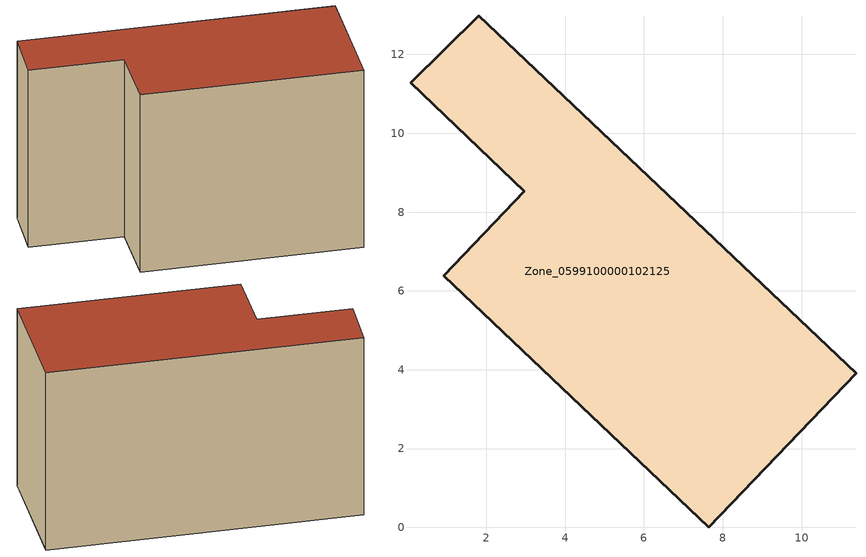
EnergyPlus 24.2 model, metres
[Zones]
Zone_0599100000102125
 floor ground (C_G): 1.8,12.99 11.38,3.91 7.65,0 0.92,6.39 2.96,8.53 0.07,11.28 z3.15
 wall outside (C_F): 7.65,0 11.38,3.91 1.8,12.99 0.07,11.28 2.96,8.53 0.92,6.39 7.65,0 z3.15:11.41
 roof outside (C_R): 11.38,3.91 1.8,12.99 0.07,11.28 2.96,8.53 0.92,6.39 7.65,0 z11.41
[BUILDING]
Pand.0599100000102125: North Axis=0; Terrain=City; Loads Convergence Tolerance Value=0.04; Temperature Convergence Tolerance Value=0.4; Solar Distribution=FullExterior; Maximum Number of Warmup Days=25; Minimum Number of Warmup Days=1
[Site:Location]
Rotterdam.The.Hague.AP_ZH_NLD Design_Conditions: Latitude=51.96; Longitude=4.45; Time Zone=1; Elevation=-4.5
[SITE:GROUNDTEMPERATURE:BUILDINGSURFACE]
18, 18, 18, 18, 18, 18, 18, 18, 18, 18, 18, 18
[MATERIAL] Thermal Absorptance=0.9; Solar Absorptance=0.7; Visible Absorptance=0.7
Name | Roughness | Thickness | Conductivity | Density | Specific Heat
G.TI.1975-1991 | MediumSmooth | 0.15 | 0.288461 | 540 | 1210
F.TI.1975-1991 | Rough | 0.3 | 0.230769 | 1920 | 840
R.TI.1975-1991 | MediumRough | 0.2 | 0.153846 | 1500 | 1000
[CONSTRUCTION]
C_G: G.TI.1975-1991
C_F: F.TI.1975-1991
C_R: R.TI.1975-1991
[ZONE]
Zone_0599100000102125: Type=1; Multiplier=1; Ceiling Height=Autocalculate; Volume=Autocalculate; Floor Area=autocalculate; Part of Total Floor Area=Yes
[ZONEINFILTRATION:DESIGNFLOWRATE]
Infil_Zone_0599100000102125: Zone or ZoneList or Space or SpaceList=Zone_0599100000102125; Schedule=AlwaysOn; Design Flow Rate Calculation Method=Flow/Area; Flow Rate per Floor Area=0.003; Constant Term Coefficient=1; Temperature Term Coefficient=0; Velocity Term Coefficient=0; Velocity Squared Term Coefficient=0
[HVACTEMPLATE:ZONE:IDEALLOADSAIRSYSTEM]
Zone_0599100000102125: Maximum Heating Supply Air Temperature=50; Minimum Cooling Supply Air Temperature=13; Maximum Heating Supply Air Humidity Ratio=0.0156; Minimum Cooling Supply Air Humidity Ratio=0.0077; Heating Limit=NoLimit; Cooling Limit=NoLimit; Dehumidification Control Type=ConstantSensibleHeatRatio; Cooling Sensible Heat Ratio=0.7; Dehumidification Setpoint=60; Humidification Control Type=None; Humidification Setpoint=30; Outdoor Air Method=None; Outdoor Air Flow Rate per Person=0.00944; Outdoor Air Flow Rate per Zone Floor Area=0; Outdoor Air Flow Rate per Zone=0; Demand Controlled Ventilation Type=None; Outdoor Air Economizer Type=NoEconomizer; Heat Recovery Type=None; Sensible Heat Recovery Effectiveness=0.7; Latent Heat Recovery Effectiveness=0.65
[ZONECONTROL:THERMOSTAT]
ThermostatControl_Zone_0599100000102125: Zone or ZoneList=Zone_0599100000102125; Control Type Schedule=DualSetpointControlType; Control 1=Thermostat_Zone_0599100000102125; Temperature Difference Between Cutout And Setpoint=0
[THERMOSTATSETPOINT:DUALSETPOINT]
Thermostat_Zone_0599100000102125: Heating Setpoint Temperature Schedule=HeatingSetpoint_Zone_0599100000102125; Cooling Setpoint Temperature Schedule=CoolingSetpoint_Zone_0599100000102125
[SCHEDULE:COMPACT]
HeatingSetpoint_Zone_0599100000102125: Through: 12/31, For: AllDays, Until: 24:00, 21
CoolingSetpoint_Zone_0599100000102125: Through: 12/31, For: AllDays, Until: 24:00, 24
DualSetpointControlType: Through: 12/31, For: AllDays, Until: 24:00, 4
AlwaysOn: Through: 12/31, For: AllDays, Until: 24:00, 1
